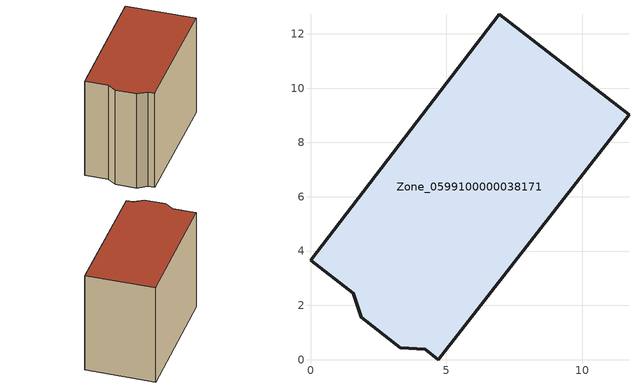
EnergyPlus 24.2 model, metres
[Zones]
Zone_0599100000038171
 floor ground (C_G): 6.96,12.72 11.73,9.02 4.71,0 4.23,0.38 3.3,0.44 1.86,1.57 1.58,2.45 0,3.67 z3.19
 wall outside (C_F): 11.73,9.02 6.96,12.72 0,3.67 1.58,2.45 1.86,1.57 3.3,0.44 4.23,0.38 4.71,0 11.73,9.02 z3.19:12.4
 roof outside (C_R): 4.71,0 11.73,9.02 6.96,12.72 0,3.67 1.58,2.45 1.86,1.57 3.3,0.44 4.23,0.38 z12.4
[BUILDING]
Pand.0599100000038171: North Axis=0; Terrain=City; Loads Convergence Tolerance Value=0.04; Temperature Convergence Tolerance Value=0.4; Solar Distribution=FullExterior; Maximum Number of Warmup Days=25; Minimum Number of Warmup Days=1
[Site:Location]
Rotterdam.The.Hague.AP_ZH_NLD Design_Conditions: Latitude=51.96; Longitude=4.45; Time Zone=1; Elevation=-4.5
[SITE:GROUNDTEMPERATURE:BUILDINGSURFACE]
18, 18, 18, 18, 18, 18, 18, 18, 18, 18, 18, 18
[MATERIAL] Thermal Absorptance=0.9; Solar Absorptance=0.7; Visible Absorptance=0.7
Name | Roughness | Thickness | Conductivity | Density | Specific Heat
G.TI.1946 | MediumSmooth | 0.15 | 1 | 540 | 1210
F.TI.1946 | Rough | 0.3 | 0.857143 | 1920 | 840
R.TI.1946 | MediumRough | 0.2 | 0.1 | 1500 | 1000
[CONSTRUCTION]
C_G: G.TI.1946
C_F: F.TI.1946
C_R: R.TI.1946
[ZONE]
Zone_0599100000038171: Type=1; Multiplier=1; Ceiling Height=Autocalculate; Volume=Autocalculate; Floor Area=autocalculate; Part of Total Floor Area=Yes
[ZONEINFILTRATION:DESIGNFLOWRATE]
Infil_Zone_0599100000038171: Zone or ZoneList or Space or SpaceList=Zone_0599100000038171; Schedule=AlwaysOn; Design Flow Rate Calculation Method=Flow/Area; Flow Rate per Floor Area=0.003; Constant Term Coefficient=1; Temperature Term Coefficient=0; Velocity Term Coefficient=0; Velocity Squared Term Coefficient=0
[HVACTEMPLATE:ZONE:IDEALLOADSAIRSYSTEM]
Zone_0599100000038171: Maximum Heating Supply Air Temperature=50; Minimum Cooling Supply Air Temperature=13; Maximum Heating Supply Air Humidity Ratio=0.0156; Minimum Cooling Supply Air Humidity Ratio=0.0077; Heating Limit=NoLimit; Cooling Limit=NoLimit; Dehumidification Control Type=ConstantSensibleHeatRatio; Cooling Sensible Heat Ratio=0.7; Dehumidification Setpoint=60; Humidification Control Type=None; Humidification Setpoint=30; Outdoor Air Method=None; Outdoor Air Flow Rate per Person=0.00944; Outdoor Air Flow Rate per Zone Floor Area=0; Outdoor Air Flow Rate per Zone=0; Demand Controlled Ventilation Type=None; Outdoor Air Economizer Type=NoEconomizer; Heat Recovery Type=None; Sensible Heat Recovery Effectiveness=0.7; Latent Heat Recovery Effectiveness=0.65
[ZONECONTROL:THERMOSTAT]
ThermostatControl_Zone_0599100000038171: Zone or ZoneList=Zone_0599100000038171; Control Type Schedule=DualSetpointControlType; Control 1=Thermostat_Zone_0599100000038171; Temperature Difference Between Cutout And Setpoint=0
[THERMOSTATSETPOINT:DUALSETPOINT]
Thermostat_Zone_0599100000038171: Heating Setpoint Temperature Schedule=HeatingSetpoint_Zone_0599100000038171; Cooling Setpoint Temperature Schedule=CoolingSetpoint_Zone_0599100000038171
[SCHEDULE:COMPACT]
HeatingSetpoint_Zone_0599100000038171: Through: 12/31, For: AllDays, Until: 24:00, 21
CoolingSetpoint_Zone_0599100000038171: Through: 12/31, For: AllDays, Until: 24:00, 24
DualSetpointControlType: Through: 12/31, For: AllDays, Until: 24:00, 4
AlwaysOn: Through: 12/31, For: AllDays, Until: 24:00, 1
